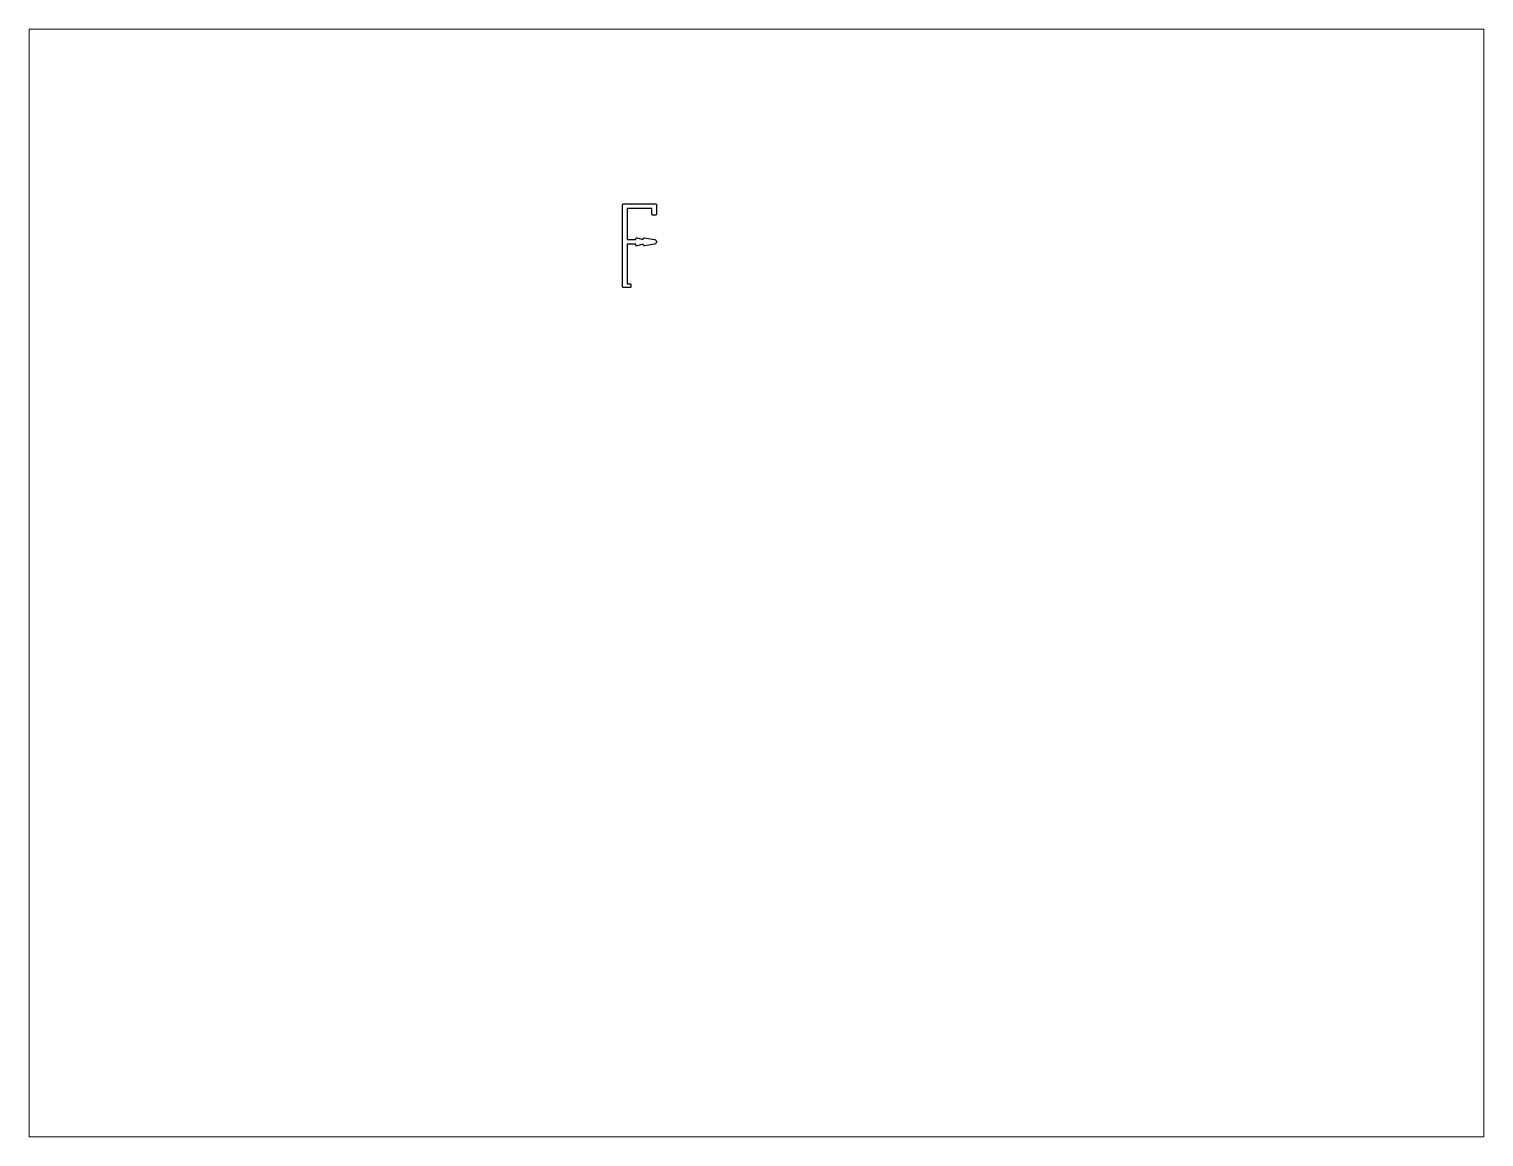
# Paper-space layout 'Layout1' of a CAD drawing. Extents: x 27 to 240, y 20 to 183.
# The model-space entities are those that its viewports show. They can reach past a viewport. Long polylines and large blocks are cut down to what shows.
import ezdxf

# ---------------------------------------------------------------- set-up
doc = ezdxf.new("R2010")
doc.units = 0
doc.header["$LTSCALE"] = 15
doc.layers.get('0').update_dxf_attribs({"linetype": 'CONTINUOUS'})

msp = doc.modelspace()

# ---------------------------------------------------------------- linework, layer by layer
at = {"ltscale": 0.05}
msp.add_lwpolyline([(155.19, 208.69, -0.414214), (154.99, 208.89), (154.99, 230.59, -0.414214), (155.29, 230.89), (163.69, 230.89, -0.414214), (163.99, 230.59), (163.99, 228.19, -0.414214), (163.69, 227.89), (163.09, 227.89, -0.414214), (162.79, 228.19), (162.79, 229.69), (156.19, 229.69), (156.19, 221.45), (158.49, 221.45), (158.49, 221.56, -0.495188), (158.87, 221.85), (160.49, 221.4), (160.49, 221.59, -0.469077), (160.85, 221.88), (163.5, 221.39, -0.361399), (163.99, 220.8), (163.99, 220.8, -0.361399), (163.5, 220.21), (160.85, 219.72, -0.469077), (160.49, 220.01), (160.49, 220.2), (158.87, 219.75, -0.495188), (158.49, 220.04), (158.49, 220.15), (156.19, 220.15), (156.19, 209.69), (156.99, 209.69, -0.414214), (157.19, 209.49), (157.19, 208.89, -0.414214), (156.99, 208.69)], format="xyb", close=True, dxfattribs=at)

psp = doc.layouts.get("Layout1")

# ---------------------------------------------------------------- viewports
at = {"layer": '0', "color": 0, "linetype": 'BYBLOCK', "ltscale": 0.05}
psp.add_viewport(center=(133.35, 101.6), size=(213.36, 162.56), view_center_point=(190.51, 130.3), view_height=293.8955, dxfattribs=at)

doc.saveas('drawing.dxf')
